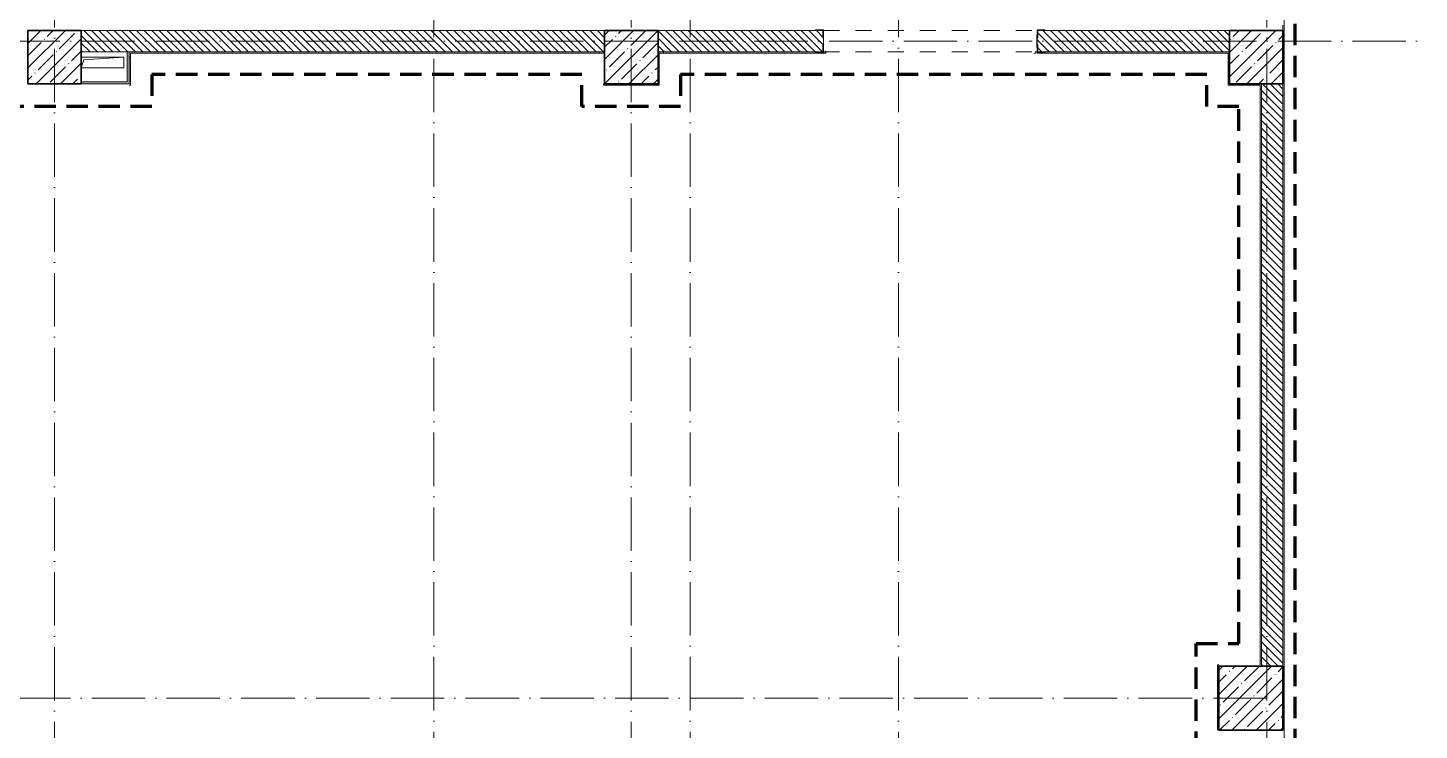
# Model space of a CAD drawing. Header units: millimetres. Extents: x -17017 to 628417, y -109036 to 199237.
# Drawn here: x 69780 to 82806, y -68015 to -61440 of the extents above; entities that cross this region are included whole.
import ezdxf

# ---------------------------------------------------------------- set-up
doc = ezdxf.new("R2010")
doc.units = ezdxf.units.MM
for name, pattern in [('50_200_ШТРИХ_1Т_ш5_п1_п1_', [700, 500, -100, 0, -100]), ('Штрих короткий', [300, 150, -150]), ('Штриховая _2 мм - 1 мм_', [300, 200, -100])]:
    doc.linetypes.add(name, pattern=pattern)
for name, color, linetype, lineweight in [('0-1', 7, 'Continuous', 5), ('0-2', 7, 'Continuous', 9), ('Несущие колонны', 7, 'Continuous', 9), ('Несущие колонны-1', 7, 'Continuous', 35), ('Обобщенные модели', 7, 'Continuous', 9), ('Оси-2', 7, '50_200_ШТРИХ_1Т_ш5_п1_п1_', 9), ('Перемычка-1', 7, 'Штрих короткий', 9), ('Стены', 7, 'Continuous', 9), ('Стены-1', 7, 'Continuous', 13), ('стяжа', 7, 'Continuous', 30), ('Штриховка разреза-1', 7, 'Continuous', 9)]:
    doc.layers.add(name, color=color, linetype=linetype, lineweight=lineweight)
doc.layers.add('СТ-1_1', color=7, linetype='Штриховая _2 мм - 1 мм_', lineweight=90, true_color=0x888888)
doc.layers.add('Штриховка разреза-3', color=7, linetype='Continuous', lineweight=9, true_color=0x0080ff)
doc.layers.get('0-2').off()
pattern_1 = [(135, (0, 0), (-35.35534, -35.35534), [])]

# ---------------------------------------------------------------- blocks, each defined once
blk = doc.blocks.new('ось2эт')
at = {"layer": 'Оси-2'}
for p, q in [((70029.9, -54635.1), (70029.9, -95015.3)), ((73579.9, -108435.9), (73579.9, -54635.1)), ((75429.9, -54635.1), (75429.9, -91965.3)), ((77929.9, -108435.9), (77929.9, -54635.1)), ((81379.9, -54635.1), (81379.9, -108435.9)), ((75979.9, -108435.9), (75979.9, -55905.1)), ((66779.9, -61565.3), (96138.3, -61565.3)), ((81379.9, -67715.3), (60335.3, -67715.3))]:
    blk.add_line(p, q, dxfattribs=at)
blk = doc.blocks.new('BSC_Колонна _Прямоугольная - 500х500-25642906-АИ2_02_План отделки стен 2-го этажа _Часть 2_')
at = {"layer": 'Несущие колонны'}
h = blk.add_hatch(dxfattribs=at)
h.set_pattern_fill('FP_13', color=256, style=0, pattern_type=2)
h.set_pattern_definition([(45, (-91350, -44500), (-114.04925, 114.04925), []), (45, (-91235.95, -44500), (-114.04925, 114.04925), [201.613, -40.323, 3.353, -36.97])])
h.paths.add_polyline_path([(-250, -250), (250, -250), (250, 250), (-250, 250)], flags=0)
at = {"layer": 'Несущие колонны-1'}
for p, q in [((250, 250), (-250, 250)), ((-250, 250), (-250, -250)), ((250, -250), (250, 250)), ((-250, -250), (250, -250))]:
    blk.add_line(p, q, dxfattribs=at)
blk = doc.blocks.new('BSC_Колонна _Прямоугольная - 600х600-26981669-АИ2_02_План отделки стен 2-го этажа _Часть 2_')
at = {"layer": 'Несущие колонны'}
h = blk.add_hatch(dxfattribs=at)
h.set_pattern_fill('FP_19', color=256, style=0, pattern_type=2)
h.set_pattern_definition([(45, (-91300, -38500), (-114.04925, 114.04925), []), (45, (-91185.95, -38500), (-114.04925, 114.04925), [201.613, -40.323, 3.353, -36.97])])
h.paths.add_polyline_path([(-300, -300), (300, -300), (300, 300), (-300, 300), (-300, -121)], flags=0)
at = {"layer": 'Несущие колонны-1'}
for p, q in [((300, 300), (-300, 300)), ((-300, 300), (-300, -300)), ((300, -300), (300, 300)), ((-300, -300), (300, -300))]:
    blk.add_line(p, q, dxfattribs=at)
blk = doc.blocks.new('BSC_Колонна _Прямоугольная - 500х500-V15-АИ2_02_План отделки стен 2-го этажа _Часть 2_')
at = {"layer": 'Несущие колонны'}
h = blk.add_hatch(dxfattribs=at)
h.set_pattern_fill('FP_23', color=256, style=0, pattern_type=2)
h.set_pattern_definition([(45, (-80100, -44500), (-114.04925, 114.04925), []), (45, (-79985.95, -44500), (-114.04925, 114.04925), [201.613, -40.323, 3.353, -36.97])])
h.paths.add_polyline_path([(-250, -250), (250, -250), (250, 250), (-250, 250)], flags=0)
at = {"layer": 'Несущие колонны-1'}
for p, q in [((250, 250), (-250, 250)), ((-250, 250), (-250, -250)), ((250, -250), (250, 250)), ((-250, -250), (250, -250))]:
    blk.add_line(p, q, dxfattribs=at)
blk = doc.blocks.new('BSC_Колонна _Прямоугольная - 500х500-V16-АИ2_02_План отделки стен 2-го этажа _Часть 2_')
at = {"layer": 'Несущие колонны'}
h = blk.add_hatch(dxfattribs=at)
h.set_pattern_fill('FP_24', color=256, style=0, pattern_type=2)
h.set_pattern_definition([(45, (-85500, -44500), (-114.04925, 114.04925), []), (45, (-85385.95, -44500), (-114.04925, 114.04925), [201.613, -40.323, 3.353, -36.97])])
h.paths.add_polyline_path([(-250, -250), (250, -250), (250, 250), (-250, 250)], flags=0)
at = {"layer": 'Несущие колонны-1'}
for p, q in [((250, 250), (-250, 250)), ((-250, 250), (-250, -250)), ((250, -250), (250, 250)), ((-250, -250), (250, -250))]:
    blk.add_line(p, q, dxfattribs=at)
blk = doc.blocks.new('Проем_Дверь_Прямоугольный - 2000х2100h_дверные проемы-28474553-АИ2_02_План отделки стен 2-го этажа _Часть 2_')
at = {"layer": 'Перемычка-1'}
for p, q in [((1000, 100), (-1000, 100)), ((1000, -100), (-1000, -100))]:
    blk.add_line(p, q, dxfattribs=at)
blk = doc.blocks.new('АР_Перемычка - АР_Перемычка-28474554-АИ2_02_План отделки стен 2-го этажа _Часть 2_')
at = {"layer": 'Обобщенные модели'}
blk.add_line((-400, -100), (-392, -100), dxfattribs=at)
blk = doc.blocks.new('Фахверк_СКБ_Уголок - 200_3380-28509457-АИ2_02_План отделки стен 2-го этажа _Часть 2_')
at = {"layer": 'Обобщенные модели'}
for p, q in [((200, 156), (125, 156)), ((125, 156), (125, 81)), ((131, 81), (131, 150)), ((131, 150), (200, 150)), ((200, 150), (200, 156)), ((125, 81), (131, 81)), ((131, 19), (125, 19)), ((125, 19), (125, -56)), ((131, -50), (131, 19)), ((125, -56), (200, -56)), ((200, -50), (131, -50)), ((200, -56), (200, -50))]:
    blk.add_line(p, q, dxfattribs=at)
blk = doc.blocks.new('154_Стойка_СКБ_Уголок - СМ-2180_200-28268025-АИ2_02_План отделки стен 2-го этажа _Часть 2_')
at = {"layer": 'Обобщенные модели'}
for p, q in [((125, 156), (125, 81)), ((200, 156), (125, 156)), ((131, 81), (131, 150)), ((131, 150), (200, 150)), ((200, 150), (200, 156)), ((125, 81), (131, 81)), ((131, 19), (125, 19)), ((125, 19), (125, -56)), ((131, -50), (131, 19)), ((125, -56), (200, -56)), ((200, -50), (131, -50)), ((200, -56), (200, -50))]:
    blk.add_line(p, q, dxfattribs=at)
blk = doc.blocks.new('Стойка_Влож_Полоса боковая - Полоса-28213942-АИ2_02_План отделки стен 2-го этажа _Часть 2_')
at = {"layer": 'Обобщенные модели'}
for p, q in [((-5, 60), (0, 60)), ((-5, -60), (-5, 60)), ((0, 31), (0, -31)), ((0, -60), (-5, -60))]:
    blk.add_line(p, q, dxfattribs=at)
blk = doc.blocks.new('AR_Отверстие прямоугольное _в плите_ - AR_Отверстие прямоугольное _в плите_-30511579-АИ2_02_План отделки стен 2-го этажа _Часть 2_')
at = {"layer": 'Обобщенные модели'}
for p, q in [((200, 50), (-200, 50)), ((-200, -50), (-175, 25)), ((-175, 25), (200, 50)), ((200, -50), (200, 50)), ((-200, -50), (200, -50))]:
    blk.add_line(p, q, dxfattribs=at)
blk = doc.blocks.new('0125-Р-ОО-Ш2-АР-о_23_10_2024_rvt-1-АИ2_02_План отделки стен 2-го этажа _Часть 2_')
at = {"layer": 'Штриховка разреза-1'}
h = blk.add_hatch(dxfattribs=at)
h.set_pattern_fill('FP_2', color=256, style=0, pattern_type=2)
h.set_pattern_definition(pattern_1)
h.paths.add_polyline_path([(85250, 44550), (85250, 44750), (80350, 44750), (80350, 44550), (83562, 44550)], flags=0)
h = blk.add_hatch(dxfattribs=at)
h.set_pattern_fill('FP_2', color=256, style=0, pattern_type=2)
h.set_pattern_definition(pattern_1)
h.paths.add_polyline_path([(91100, 44550), (91100, 44750), (89306, 44750), (89306, 44681), (89300, 44681), (89300, 44619), (89306, 44619), (89306, 44550), (91018, 44550)], flags=0)
h.paths.add_polyline_path([(87290, 44550), (87294, 44551), (87294, 44619), (87300, 44619), (87300, 44681), (87294, 44681), (87294, 44750), (85750, 44750), (85750, 44550), (87225, 44550)], flags=0)
h = blk.add_hatch(dxfattribs=at)
h.set_pattern_fill('FP_2', color=256, style=0, pattern_type=2)
h.set_pattern_definition(pattern_1)
h.paths.add_polyline_path([(91600, 38800), (91600, 44250), (91400, 44250), (91400, 38800)], flags=0)
at = {"layer": 'Стены-1'}
for p, q in [((85250, 44750), (80350, 44750)), ((87225, 44750), (85750, 44750)), ((87300, 44619), (87300, 44681)), ((91100, 44750), (89375, 44750)), ((80350, 44550), (85250, 44550)), ((85750, 44550), (87225, 44550)), ((89375, 44550), (91100, 44550)), ((91400, 44250), (91400, 38800)), ((91600, 38800), (91600, 44250))]:
    blk.add_line(p, q, dxfattribs=at)
at = {"layer": '0-2'}
for name, p in [('BSC_Колонна _Прямоугольная - 500х500-V15-АИ2_02_План отделки стен 2-го этажа _Часть 2_', (80100, 44500)), ('BSC_Колонна _Прямоугольная - 500х500-V16-АИ2_02_План отделки стен 2-го этажа _Часть 2_', (85500, 44500)), ('Стойка_Влож_Полоса боковая - Полоса-28213942-АИ2_02_План отделки стен 2-го этажа _Часть 2_', (89300, 44650)), ('154_Стойка_СКБ_Уголок - СМ-2180_200-28268025-АИ2_02_План отделки стен 2-го этажа _Часть 2_', (89175, 44600)), ('BSC_Колонна _Прямоугольная - 500х500-25642906-АИ2_02_План отделки стен 2-го этажа _Часть 2_', (91350, 44500)), ('AR_Отверстие прямоугольное _в плите_ - AR_Отверстие прямоугольное _в плите_-30511579-АИ2_02_План отделки стен 2-го этажа _Часть 2_', (80550, 44450)), ('BSC_Колонна _Прямоугольная - 600х600-26981669-АИ2_02_План отделки стен 2-го этажа _Часть 2_', (91300, 38500))]:
    blk.add_blockref(name, p, dxfattribs=at)
at = {"layer": '0-2', "rotation": 180}
for name, p in [('Фахверк_СКБ_Уголок - 200_3380-28509457-АИ2_02_План отделки стен 2-го этажа _Часть 2_', (87425, 44700)), ('Проем_Дверь_Прямоугольный - 2000х2100h_дверные проемы-28474553-АИ2_02_План отделки стен 2-го этажа _Часть 2_', (88300, 44650)), ('АР_Перемычка - АР_Перемычка-28474554-АИ2_02_План отделки стен 2-го этажа _Часть 2_', (89300, 44650))]:
    blk.add_blockref(name, p, dxfattribs=at)
blk = doc.blocks.new('101_Уголок настенный вертикальный_Металл-ПМЮ-02_ - ДШ-2_Накладной профиль для деформационного шва Гидроконтур ПСН-100 белый _для 50мм шва_-20958077-АИ2_02_План отделки стен 2-го этажа _Часть 2_')
at = {"layer": 'Обобщенные модели'}
for p, q in [((145, 8), (125, 8)), ((125, 8), (125, -12)), ((127, -12), (127, 6)), ((127, 6), (145, 6)), ((145, 6), (145, 8)), ((125, -12), (127, -12))]:
    blk.add_line(p, q, dxfattribs=at)
blk = doc.blocks.new('2ч2эт')
at = {"layer": 'Штриховка разреза-3'}
for points in [[(70730, -61965), (70730, -61665), (70710, -61665), (70710, -61965)], [(70710, -61965), (70710, -61945), (70280, -61945), (70280, -61965)]]:
    blk.add_hatch(color=256, dxfattribs=at).paths.add_polyline_path(points, flags=0)
at = {"layer": 'СТ-1_1'}
for p, q in [((81642, -60803), (81642, -78103)), ((74967, -61877), (70941, -61877)), ((70941, -61877), (70941, -62177)), ((74967, -62177), (74967, -61877)), ((80817, -61877), (75891, -61877)), ((75891, -61877), (75891, -62177)), ((80817, -62177), (80817, -61877)), ((70941, -62177), (69567, -62177)), ((75891, -62177), (74967, -62177)), ((81117, -62177), (80817, -62177)), ((81117, -67203), (81117, -62177)), ((80717, -68227), (80717, -67203)), ((80717, -67203), (81117, -67203))]:
    blk.add_line(p, q, dxfattribs=at)
at = {"layer": 'Стены'}
for p, q in [((70780, -61677), (70742, -61677)), ((70742, -61677), (70742, -61715)), ((75168, -61677), (75130, -61677)), ((75168, -61677), (75168, -61665)), ((75730, -61677), (75692, -61677)), ((75692, -61677), (75692, -61715)), ((81018, -61715), (81018, -61677)), ((75168, -61965), (75180, -61965)), ((75168, -61965), (75168, -61977)), ((75180, -61977), (75168, -61977)), ((75680, -61977), (75692, -61977)), ((75692, -61965), (75692, -61977)), ((81018, -61965), (81018, -61977)), ((81030, -61977), (81018, -61977)), ((81318, -61977), (81280, -61977)), ((81318, -62015), (81318, -61977)), ((80930, -67403), (80918, -67403)), ((80918, -67415), (80918, -67403)), ((80930, -67403), (80930, -67415)), ((81318, -67403), (81318, -67365))]:
    blk.add_line(p, q, dxfattribs=at)
at = {"layer": 'Стены-1'}
for p, q in [((81542, -78203), (81542, -60915)), ((81530, -61415), (81530, -61465)), ((70730, -61665), (70710, -61665)), ((70710, -61665), (70710, -61945)), ((70730, -61665), (70730, -61965)), ((70742, -61715), (70730, -61715)), ((70742, -61977), (70742, -61715)), ((75130, -61665), (70780, -61665)), ((70780, -61665), (70780, -61677)), ((70780, -61677), (75130, -61677)), ((75130, -61677), (75130, -61665)), ((75692, -61715), (75680, -61715)), ((75692, -61965), (75692, -61715)), ((77155, -61665), (75730, -61665)), ((75730, -61665), (75730, -61677)), ((75730, -61677), (77230, -61677)), ((79230, -61671), (79230, -61677)), ((79230, -61677), (81030, -61677)), ((81030, -61665), (79305, -61665)), ((81030, -61715), (81018, -61715)), ((81018, -61715), (81018, -61965)), ((70710, -61945), (70280, -61945)), ((70280, -61965), (70730, -61965)), ((70730, -61977), (70742, -61977)), ((75180, -61965), (75180, -61977)), ((75180, -61977), (75680, -61977)), ((75680, -61965), (75692, -61965)), ((75680, -61977), (75680, -61965)), ((81018, -61965), (81030, -61965)), ((81030, -61965), (81030, -61977)), ((81030, -61977), (81280, -61977)), ((81280, -61977), (81280, -61965)), ((81530, -61965), (81530, -67415)), ((81330, -62015), (81318, -62015)), ((81318, -62015), (81318, -67365)), ((81330, -67365), (81330, -62015)), ((80930, -67415), (80918, -67415)), ((80918, -67415), (80918, -68015)), ((81318, -67365), (81330, -67365))]:
    blk.add_line(p, q, dxfattribs=at)
at = {"layer": '0-1'}
blk.add_blockref('0125-Р-ОО-Ш2-АР-о_23_10_2024_rvt-1-АИ2_02_План отделки стен 2-го этажа _Часть 2_', (-10070, -106215), dxfattribs=at)
at = {"layer": 'Обобщенные модели', "rotation": 180}
for p in [(77375, -61671), (79343, -61671)]:
    blk.add_blockref('101_Уголок настенный вертикальный_Металл-ПМЮ-02_ - ДШ-2_Накладной профиль для деформационного шва Гидроконтур ПСН-100 белый _для 50мм шва_-20958077-АИ2_02_План отделки стен 2-го этажа _Часть 2_', p, dxfattribs=at)

msp = doc.modelspace()

# ---------------------------------------------------------------- block references
at = {"layer": 'стяжа'}
for name in ['ось2эт', '2ч2эт']:
    msp.add_blockref(name, (0, 0), dxfattribs=at)

doc.saveas('drawing.dxf')
